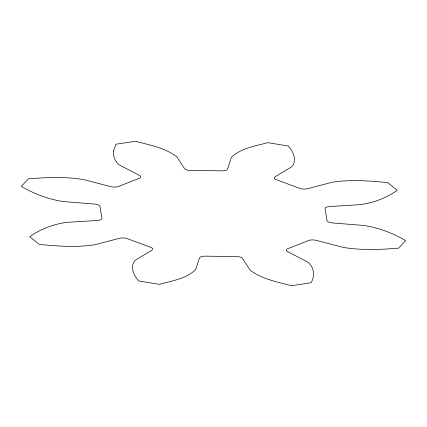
<?xml version="1.0" encoding="UTF-8"?>
<svg xmlns="http://www.w3.org/2000/svg" width="427" height="427" viewBox="0 0 427 427"><rect width="100%" height="100%" fill="white"/><g stroke="black" fill="none" stroke-linecap="round" stroke-linejoin="round"><path stroke-width="0.64" d="M113.566 150.656C112.653 156.303 115.231 162.164 119.987 165.318L139.357 175.342A6.272 2.37 2.3 0 1 138.316 178.641L119.384 186.119A6.272 2.37 2.3 0 1 110.785 186.636L83.799 179.623C65.491 176.532 46.762 177.338 28.337 178.865L21.35 186.359C34.229 193.981 48.529 199.334 63.351 201.555L94.538 204.063A6.272 2.37 2.3 0 1 100.025 206.887L101.834 217.765A6.272 2.37 2.3 0 1 97.276 220.487L66.815 222.35C53.567 224.132 40.65 228.952 29.751 236.729L39.263 244.393C57.629 246.192 76.326 247.607 94.666 244.788L119.4 238.314A6.272 2.37 2.3 0 1 128.207 239.013L149.696 246.913A6.272 2.37 2.3 0 1 151.847 250.243L135.759 259.899C129.189 265.786 133.71 275.703 138.802 280.987L159.244 284.334C171.649 280.929 185.942 278.927 195.598 269.693L199.388 258.025A6.272 2.37 2.3 0 1 206.353 256.189L234.935 256.488A6.272 2.37 2.3 0 1 242.536 258.474L250.238 270.264C262.146 279.258 277.481 282.007 291.609 285.711L311.005 282.781C315.366 275.981 314.032 266.117 307.013 261.682L287.643 251.658A6.272 2.37 2.3 0 1 288.684 248.359L307.616 240.881A6.272 2.37 2.3 0 1 316.215 240.364L343.201 247.377C361.509 250.468 380.238 249.662 398.663 248.135L405.65 240.641C392.771 233.019 378.471 227.666 363.649 225.445L332.462 222.937A6.272 2.37 2.3 0 1 326.975 220.113L325.166 209.235A6.272 2.37 2.3 0 1 329.724 206.513L360.185 204.65C373.433 202.868 386.35 198.048 397.249 190.271L387.737 182.607C369.371 180.808 350.674 179.393 332.334 182.212L307.6 188.686A6.272 2.37 2.3 0 1 298.793 187.987L277.304 180.087A6.272 2.37 2.3 0 1 275.153 176.757L291.241 167.101C297.811 161.214 293.29 151.297 288.198 146.013L267.756 142.666C255.351 146.071 241.058 148.073 231.402 157.307L227.612 168.975A6.272 2.37 2.3 0 1 220.647 170.811L192.065 170.512A6.272 2.37 2.3 0 1 184.464 168.526L176.762 156.736C164.854 147.742 149.519 144.993 135.391 141.289L115.995 144.219L113.566 150.656"/></g></svg>
